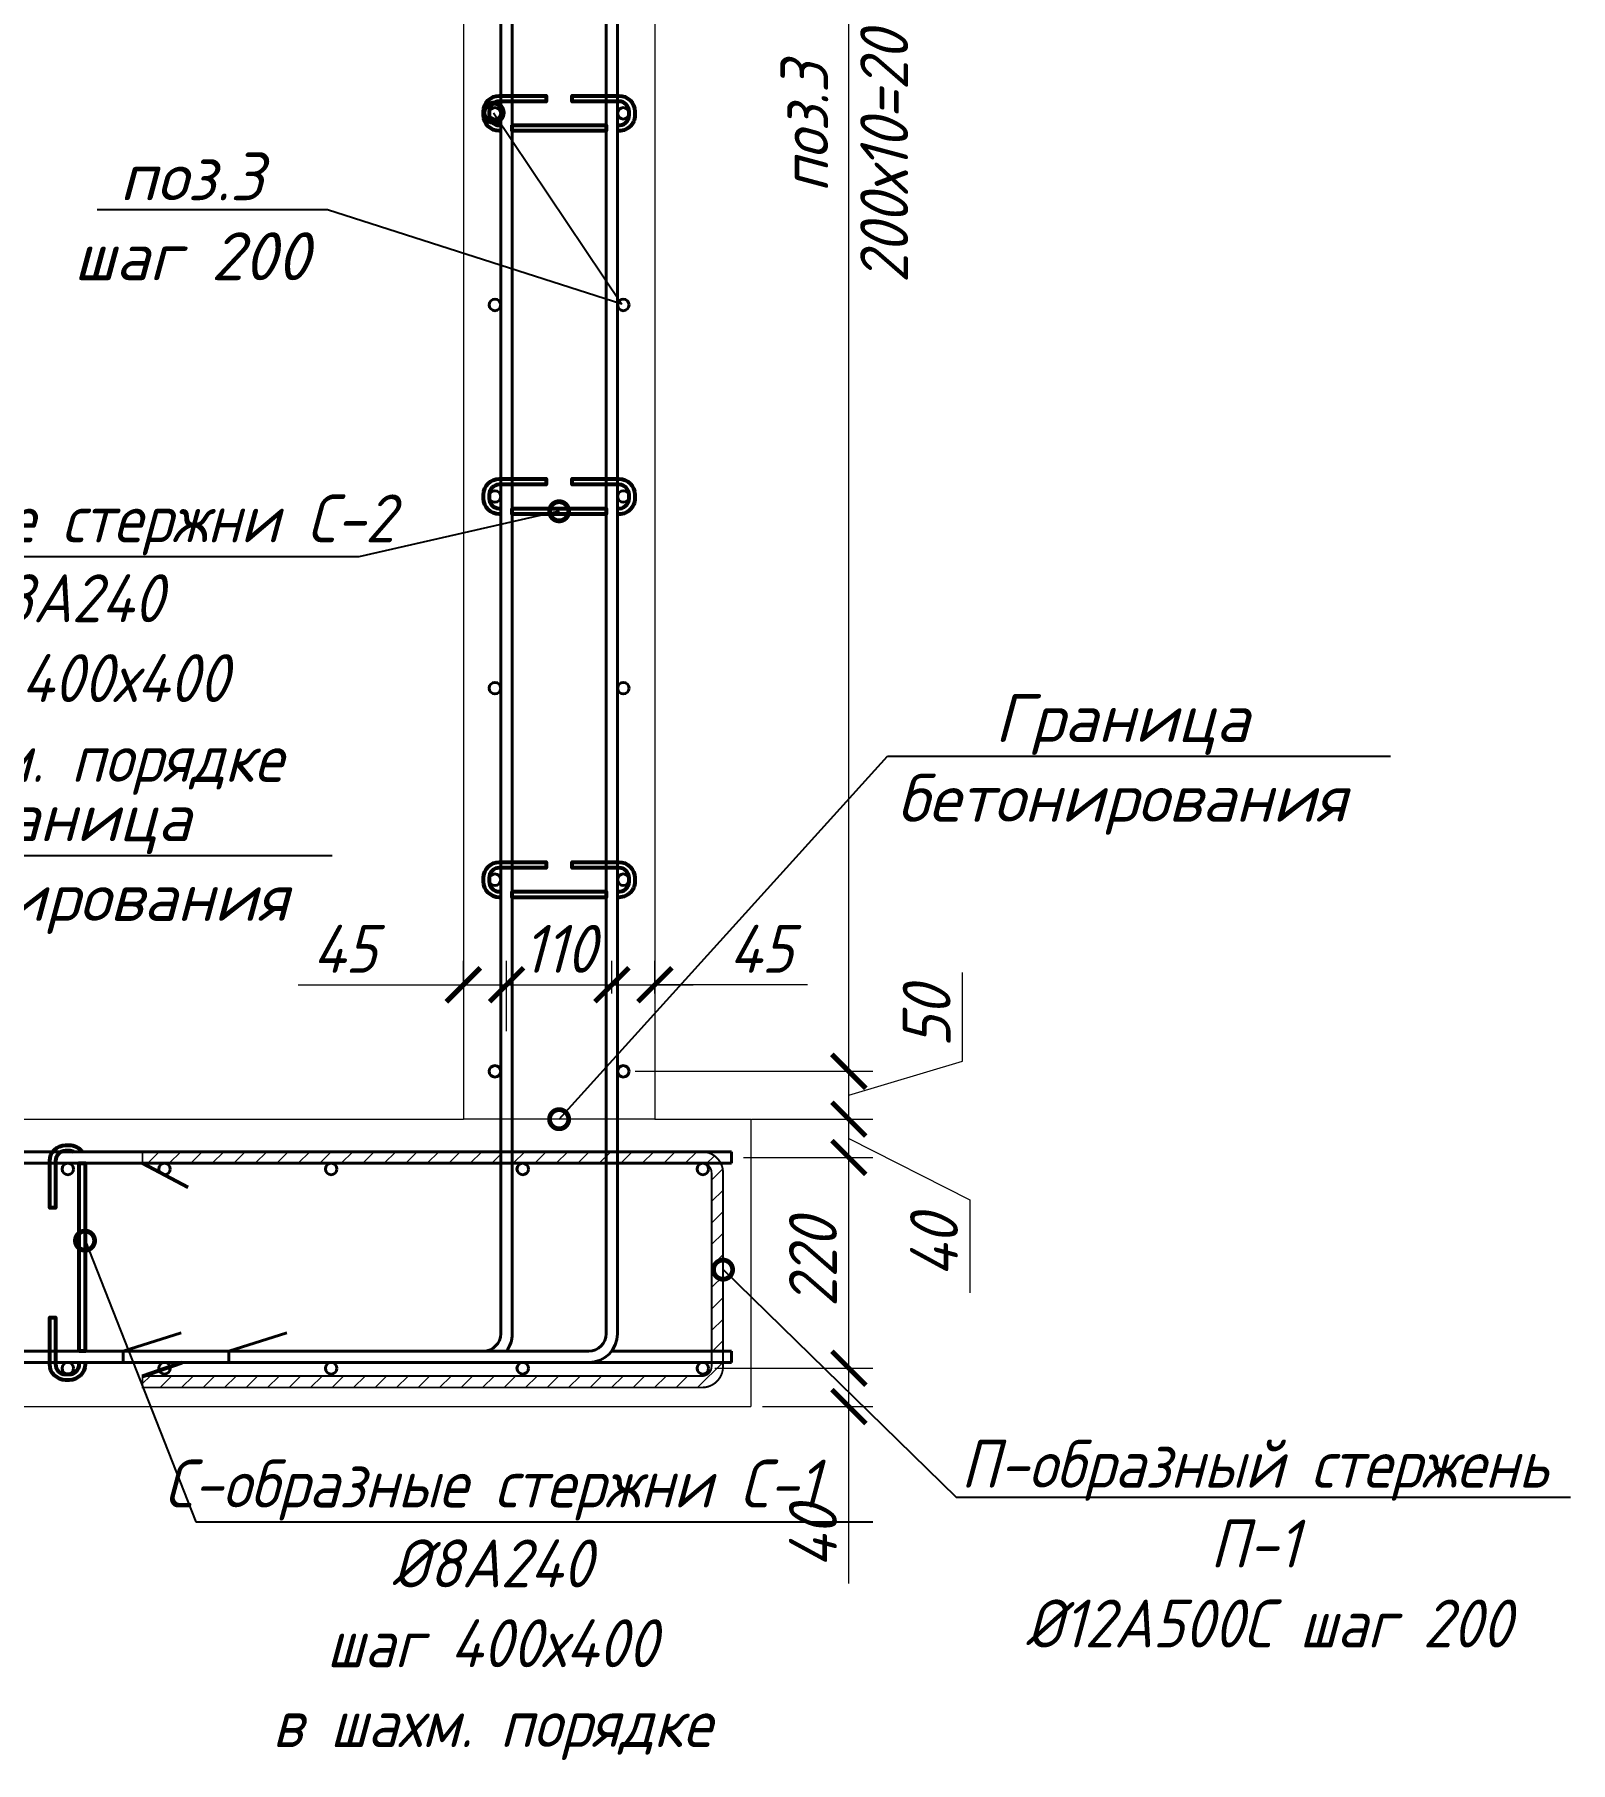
# Model space of a CAD drawing. Header units: millimetres. Extents: x 504091 to 2165846, y 135022 to 442887.
# Drawn here: x 902213 to 903817, y 244893 to 246696 of the extents above; entities that cross this region are included whole.
import ezdxf
from ezdxf import colors
from ezdxf.entities.mleader import LeaderData, LeaderLine
from ezdxf.math import Vec2, Vec3

# ---------------------------------------------------------------- set-up
doc = ezdxf.new("R2010")
doc.units = ezdxf.units.MM
doc.linetypes.add('X-OLP-WSS.OCOG$0$Zig-a-zig-ah', pattern=[0])
doc.layers.get('Defpoints').update_dxf_attribs({"color": 255})
for name, color, linetype, lineweight in [('Арматура 12', 26, 'Continuous', 50), ('КР_Арматура 12', 174, 'Continuous', 40), ('Монолит тонкий', 204, 'Continuous', 9), ('Размер', 7, 'Continuous', 13), ('размеры', 7, 'Continuous', 9), ('Размеры КР', 164, 'Continuous', 9)]:
    doc.layers.add(name, color=color, linetype=linetype, lineweight=lineweight)
doc.styles.add('GOST 2.304_new', font='isocpeur.ttf', dxfattribs={"width": 0.9, "oblique": 15})
doc.dimstyles.new('SPDS 1_20', dxfattribs={"dimscale": 20, "dimtxt": 2.5, "dimasz": 1.77, "dimexe": 1.25, "dimexo": 0.625, "dimtad": 1, "dimdec": 0, "dimrnd": 0.001, "dimtxsty": 'GOST 2.304_new', "dimblk": 'ARCHTICK', "dimcen": 2.5, "dimdle": 2, "dimclrt": 256, "dimadec": 0, "dimazin": 2, "dimtfac": 0.75, "dimtdec": 0, "dimtmove": 1, "dimatfit": 3, "dimfxl": 0, "dimtolj": 1, "dimlwd": 9, "dimlwe": 9, "dimarcsym": 0})

# ---------------------------------------------------------------- blocks, each defined once
blk = doc.blocks.new('_DotSmall')
at = {"color": 0, "linetype": 'ByBlock', "lineweight": 35, "const_width": 0.5}
blk.add_lwpolyline([(-0.0625, 0, 1), (0.0625, 0, 1)], format="xyb", close=True, dxfattribs=at)
blk = doc.blocks.new('_ArchTick')
at = {"color": 0, "linetype": 'ByBlock', "const_width": 0.15}
blk.add_lwpolyline([(-0.5, -0.5), (0.5, 0.5)], dxfattribs=at)
blk = doc.blocks.new('*D1363')
at = {"layer": 'Defpoints', "color": 0, "lineweight": 20, "transparency": 16777216}
for p in [(902910.9, 245304.1), (903063.4, 245304.1), (902960.9, 245264.1)]:
    blk.add_point(p, dxfattribs=at)
at = {"layer": 'Размеры КР', "color": 0, "lineweight": 9, "transparency": 16777216}
for p, q in [((903063.4, 245224.1), (903063.4, 245344.1)), ((902923.4, 245304.1), (903088.4, 245304.1)), ((902973.4, 245264.1), (903088.4, 245264.1)), ((903063.4, 245079.5), (903063.4, 245264.1))]:
    blk.add_line(p, q, dxfattribs=at)
at = {"layer": 'Размеры КР', "color": 0, "lineweight": 9, "transparency": 16777216, "xscale": 35.4, "yscale": 35.4, "zscale": 35.4}
for p, rotation in [((903063.4, 245304.1), 90), ((903063.4, 245264.1), 270)]:
    blk.add_blockref('_ArchTick', p, dxfattribs=dict(at, rotation=rotation))
at = {"layer": 'Размеры КР', "lineweight": 20, "transparency": 16777216, "insert": (903025.9, 245127.9), "char_height": 50, "attachment_point": 5, "rotation": 90, "style": 'GOST 2.304_new'}
blk.add_mtext('\\A1;40', dxfattribs=at)
blk = doc.blocks.new('*D1364')
at = {"layer": 'Defpoints', "color": 0, "lineweight": 20, "transparency": 16777216}
for p in [(902940.9, 245524.1), (903063.4, 245524.1), (902910.9, 245304.1)]:
    blk.add_point(p, dxfattribs=at)
at = {"layer": 'Размеры КР', "color": 0, "lineweight": 9, "transparency": 16777216}
for p, q in [((903063.4, 245264.1), (903063.4, 245564.1)), ((902953.4, 245524.1), (903088.4, 245524.1)), ((902923.4, 245304.1), (903088.4, 245304.1))]:
    blk.add_line(p, q, dxfattribs=at)
at = {"layer": 'Размеры КР', "color": 0, "lineweight": 9, "transparency": 16777216, "xscale": 35.4, "yscale": 35.4, "zscale": 35.4}
for p, rotation in [((903063.4, 245524.1), 90), ((903063.4, 245304.1), 270)]:
    blk.add_blockref('_ArchTick', p, dxfattribs=dict(at, rotation=rotation))
at = {"layer": 'Размеры КР', "lineweight": 20, "transparency": 16777216, "insert": (903025.9, 245414.1), "char_height": 50, "attachment_point": 5, "rotation": 90, "style": 'GOST 2.304_new'}
blk.add_mtext('\\A1;220', dxfattribs=at)
blk = doc.blocks.new('*D1365')
at = {"layer": 'Defpoints', "color": 0, "lineweight": 20, "transparency": 16777216}
for p in [(902949.4, 245564.1), (903063.4, 245564.1), (902940.9, 245524.1)]:
    blk.add_point(p, dxfattribs=at)
at = {"layer": 'Размеры КР', "color": 0, "lineweight": 9, "transparency": 16777216}
for p, q in [((903063.4, 245484.1), (903063.4, 245604.1)), ((902961.9, 245564.1), (903088.4, 245564.1)), ((903063.4, 245544.1), (903189.8, 245479.9)), ((902953.4, 245524.1), (903088.4, 245524.1)), ((903189.8, 245479.9), (903189.8, 245383))]:
    blk.add_line(p, q, dxfattribs=at)
at = {"layer": 'Размеры КР', "color": 0, "lineweight": 9, "transparency": 16777216, "xscale": 35.4, "yscale": 35.4, "zscale": 35.4}
for p, rotation in [((903063.4, 245564.1), 90), ((903063.4, 245524.1), 270)]:
    blk.add_blockref('_ArchTick', p, dxfattribs=dict(at, rotation=rotation))
at = {"layer": 'Размеры КР', "lineweight": 20, "transparency": 16777216, "insert": (903152.3, 245431.5), "char_height": 50, "attachment_point": 5, "rotation": 90, "style": 'GOST 2.304_new'}
blk.add_mtext('\\A1;40', dxfattribs=at)
blk = doc.blocks.new('*D1366')
at = {"layer": 'Defpoints', "color": 0, "lineweight": 20, "transparency": 16777216}
for p in [(902827.9, 245614.1), (903063.4, 245614.1), (902960.9, 245564.1)]:
    blk.add_point(p, dxfattribs=at)
at = {"layer": 'Размеры КР', "color": 0, "lineweight": 9, "transparency": 16777216}
for p, q in [((903182.1, 245624.7), (903182.1, 245717.1)), ((903063.4, 245524.1), (903063.4, 245654.1)), ((902840.4, 245614.1), (903088.4, 245614.1)), ((903063.4, 245589.1), (903182.1, 245624.7)), ((902973.4, 245564.1), (903088.4, 245564.1))]:
    blk.add_line(p, q, dxfattribs=at)
at = {"layer": 'Размеры КР', "color": 0, "lineweight": 9, "transparency": 16777216, "xscale": 35.4, "yscale": 35.4, "zscale": 35.4}
for p, rotation in [((903063.4, 245614.1), 90), ((903063.4, 245564.1), 270)]:
    blk.add_blockref('_ArchTick', p, dxfattribs=dict(at, rotation=rotation))
at = {"layer": 'Размеры КР', "lineweight": 20, "transparency": 16777216, "insert": (903144.6, 245670.9), "char_height": 50, "attachment_point": 5, "rotation": 90, "style": 'GOST 2.304_new'}
blk.add_mtext('\\A1;50', dxfattribs=at)
blk = doc.blocks.new('*D1367')
at = {"layer": 'Defpoints', "color": 0, "lineweight": 20, "transparency": 16777216}
for p in [(902827.9, 247614.1), (903063.4, 247614.1), (902827.9, 245614.1)]:
    blk.add_point(p, dxfattribs=at)
at = {"layer": 'Размеры КР', "color": 0, "lineweight": 9, "transparency": 16777216}
for p, q in [((903063.4, 245574.1), (903063.4, 247654.1)), ((902840.4, 247614.1), (903088.4, 247614.1)), ((902840.4, 245614.1), (903088.4, 245614.1))]:
    blk.add_line(p, q, dxfattribs=at)
at = {"layer": 'Размеры КР', "color": 0, "lineweight": 9, "transparency": 16777216, "xscale": 35.4, "yscale": 35.4, "zscale": 35.4}
for p, rotation in [((903063.4, 247614.1), 90), ((903063.4, 245614.1), 270)]:
    blk.add_blockref('_ArchTick', p, dxfattribs=dict(at, rotation=rotation))
at = {"layer": 'Размеры КР', "lineweight": 20, "transparency": 16777216, "insert": (903058.6, 246599.1), "char_height": 50, "attachment_point": 5, "rotation": 90, "style": 'GOST 2.304_new'}
blk.add_mtext('\\A1;поз.3\\P200х10=2000', dxfattribs=at)
blk = doc.blocks.new('*D1370')
at = {"layer": 'Defpoints', "color": 0, "lineweight": 20, "transparency": 16777216}
for p in [(902706, 245704.4), (902660.9, 245688.5), (902706, 245643.4)]:
    blk.add_point(p, dxfattribs=at)
at = {"layer": 'Размеры КР', "color": 0, "lineweight": 9, "transparency": 16777216}
for p, q in [((902660.9, 245701), (902660.9, 245729.4)), ((902706, 245655.9), (902706, 245729.4)), ((902488.5, 245704.4), (902660.9, 245704.4)), ((902620.9, 245704.4), (902746, 245704.4))]:
    blk.add_line(p, q, dxfattribs=at)
at = {"layer": 'Размеры КР', "color": 0, "lineweight": 9, "transparency": 16777216, "xscale": 35.4, "yscale": 35.4, "zscale": 35.4, "rotation": 180}
blk.add_blockref('_ArchTick', (902660.9, 245704.4), dxfattribs=at)
at = {"layer": 'Размеры КР', "color": 0, "lineweight": 9, "transparency": 16777216, "xscale": 35.4, "yscale": 35.4, "zscale": 35.4}
blk.add_blockref('_ArchTick', (902706, 245704.4), dxfattribs=at)
at = {"layer": 'Размеры КР', "lineweight": 20, "transparency": 16777216, "insert": (902537, 245741.9), "char_height": 50, "attachment_point": 5, "style": 'GOST 2.304_new'}
blk.add_mtext('\\A1;45', dxfattribs=at)
blk = doc.blocks.new('*D1371')
at = {"layer": 'Defpoints', "color": 0, "lineweight": 20, "transparency": 16777216}
for p in [(902816, 245704.4), (902816, 245682.7), (902706, 245643.4)]:
    blk.add_point(p, dxfattribs=at)
at = {"layer": 'Размеры КР', "color": 0, "lineweight": 9, "transparency": 16777216}
for p, q in [((902706, 245655.9), (902706, 245729.4)), ((902816, 245695.2), (902816, 245729.4)), ((902666, 245704.4), (902856, 245704.4))]:
    blk.add_line(p, q, dxfattribs=at)
at = {"layer": 'Размеры КР', "color": 0, "lineweight": 9, "transparency": 16777216, "xscale": 35.4, "yscale": 35.4, "zscale": 35.4, "rotation": 180}
blk.add_blockref('_ArchTick', (902706, 245704.4), dxfattribs=at)
at = {"layer": 'Размеры КР', "color": 0, "lineweight": 9, "transparency": 16777216, "xscale": 35.4, "yscale": 35.4, "zscale": 35.4}
blk.add_blockref('_ArchTick', (902816, 245704.4), dxfattribs=at)
at = {"layer": 'Размеры КР', "lineweight": 20, "transparency": 16777216, "insert": (902761, 245741.9), "char_height": 50, "attachment_point": 5, "style": 'GOST 2.304_new'}
blk.add_mtext('\\A1;110', dxfattribs=at)
blk = doc.blocks.new('*D1372')
at = {"layer": 'Defpoints', "color": 0, "lineweight": 20, "transparency": 16777216}
for p in [(902860.9, 245704.4), (902816, 245682.7), (902860.9, 245682.7)]:
    blk.add_point(p, dxfattribs=at)
at = {"layer": 'Размеры КР', "color": 0, "lineweight": 9, "transparency": 16777216}
for p, q in [((902816, 245695.2), (902816, 245729.4)), ((902860.9, 245695.2), (902860.9, 245729.4)), ((902776, 245704.4), (902900.9, 245704.4)), ((903020.1, 245704.4), (902860.9, 245704.4))]:
    blk.add_line(p, q, dxfattribs=at)
at = {"layer": 'Размеры КР', "color": 0, "lineweight": 9, "transparency": 16777216, "xscale": 35.4, "yscale": 35.4, "zscale": 35.4, "rotation": 180}
blk.add_blockref('_ArchTick', (902816, 245704.4), dxfattribs=at)
at = {"layer": 'Размеры КР', "color": 0, "lineweight": 9, "transparency": 16777216, "xscale": 35.4, "yscale": 35.4, "zscale": 35.4}
blk.add_blockref('_ArchTick', (902860.9, 245704.4), dxfattribs=at)
at = {"layer": 'Размеры КР', "lineweight": 20, "transparency": 16777216, "insert": (902971.7, 245741.9), "char_height": 50, "attachment_point": 5, "style": 'GOST 2.304_new'}
blk.add_mtext('\\A1;45', dxfattribs=at)

msp = doc.modelspace()

# ---------------------------------------------------------------- hatches: boundary and pattern name
at = {"layer": 'Размер', "lineweight": 13, "transparency": 33554687}
h = msp.add_hatch(dxfattribs=at)
h.set_pattern_fill('ANSI31', color=256, scale=5)
h.set_pattern_definition([(45, (-176911.448, -421553.468), (-11.22532015, 11.22532015), [])])
edge = h.paths.add_edge_path()
edge.add_line((902738.6834, 245530.0665), (902910.1478, 245530.0665))
edge.add_arc((902910.1478, 245508.1665), 21.9, 360, 450, ccw=False)
edge.add_line((902932.0478, 245508.1665), (902932.0478, 245305.8988))
edge.add_arc((902910.1478, 245305.8988), 21.9, 270, 360, ccw=False)
edge.add_line((902910.1478, 245283.9988), (902325.9457, 245283.9988))
edge.add_line((902325.9457, 245283.9988), (902325.9457, 245295.9988))
edge.add_line((902325.9457, 245295.9988), (902910.1478, 245295.9988))
edge.add_arc((902910.1478, 245305.8988), 9.9, 270, 360)
edge.add_line((902920.0478, 245305.8988), (902920.0478, 245508.1665))
edge.add_arc((902910.1478, 245508.1665), 9.9, 360, 450)
edge.add_line((902910.1478, 245518.0665), (902741.7609, 245518.0665))
edge.add_line((902735.7609, 245518.0665), (902325.9457, 245518.0665))
edge.add_line((902325.9457, 245518.0665), (902325.9457, 245530.0665))
edge.add_line((902325.9457, 245530.0665), (902729.5228, 245530.0665))

# ---------------------------------------------------------------- linework, layer by layer
at = {"layer": 'Арматура 12', "lineweight": 53, "ltscale": 20}
for p, q in [((902325.9457, 245518.0665), (902373.3719, 245493.2799)), ((902325.9457, 245295.9988), (902366.859, 245310.0665))]:
    msp.add_line(p, q, dxfattribs=at)
for points in [[(902699.907, 246595.6541), (902698.407, 246595.6541, -0.414213562), (902681.907, 246612.1541), (902681.907, 246615.9994, -0.414213562), (902698.407, 246632.4994), (902747.3369, 246632.4994), (902747.3369, 246626.4994), (902698.407, 246626.4994, 0.414213562), (902687.907, 246615.9994), (902687.907, 246612.1541, 0.414213562), (902698.407, 246601.6541), (902699.907, 246601.6541)], [(902821.907, 246601.7597, 0.460305877), (902833.907, 246612.1541), (902833.907, 246615.9994, 0.414213562), (902823.407, 246626.4994), (902774.4914, 246626.4994), (902774.4914, 246632.4994), (902823.407, 246632.4994, -0.414213562), (902839.907, 246615.9994), (902839.907, 246612.1541, -0.441038441), (902821.907, 246595.7053, -0.242110317)], [(902699.907, 246195.6541), (902698.407, 246195.6541, -0.414213562), (902681.907, 246212.1541), (902681.907, 246215.9994, -0.414213562), (902698.407, 246232.4994), (902747.3369, 246232.4994), (902747.3369, 246226.4994), (902698.407, 246226.4994, 0.414213562), (902687.907, 246215.9994), (902687.907, 246212.1541, 0.414213562), (902698.407, 246201.6541), (902699.907, 246201.6541)], [(902821.907, 246201.7597, 0.460305877), (902833.907, 246212.1541), (902833.907, 246215.9994, 0.414213562), (902823.407, 246226.4994), (902774.4914, 246226.4994), (902774.4914, 246232.4994), (902823.407, 246232.4994, -0.414213562), (902839.907, 246215.9994), (902839.907, 246212.1541, -0.441038441), (902821.907, 246195.7053, -0.242110317)], [(902699.907, 245795.6541), (902698.407, 245795.6541, -0.414213562), (902681.907, 245812.1541), (902681.907, 245815.9994, -0.414213562), (902698.407, 245832.4994), (902747.3369, 245832.4994), (902747.3369, 245826.4994), (902698.407, 245826.4994, 0.414213562), (902687.907, 245815.9994), (902687.907, 245812.1541, 0.414213562), (902698.407, 245801.6541), (902699.907, 245801.6541)], [(902821.907, 245801.7597, 0.460305877), (902833.907, 245812.1541), (902833.907, 245815.9994, 0.414213562), (902823.407, 245826.4994), (902774.4914, 245826.4994), (902774.4914, 245832.4994), (902823.407, 245832.4994, -0.414213562), (902839.907, 245815.9994), (902839.907, 245812.1541, -0.441038441), (902821.907, 245795.7053, -0.242110317)], [(902253.7256, 245530.0665, 0.106610568), (902249.4133, 245530.9704), (902245.568, 245530.9704, 0.414213562), (902235.068, 245520.4704), (902235.068, 245471.5548), (902229.068, 245471.5548), (902229.068, 245520.4704, -0.414213562), (902245.568, 245536.9704), (902249.4133, 245536.9704, -0.242110317), (902262.847, 245530.0665, -0.242110317)], [(902265.9133, 245310.0665), (902265.9133, 245308.3104, -0.414213562), (902249.4133, 245291.8104), (902245.568, 245291.8104, -0.414213562), (902229.068, 245308.3104), (902229.068, 245357.2403), (902235.068, 245357.2403), (902235.068, 245308.3104, 0.414213562), (902245.568, 245297.8104), (902249.4133, 245297.8104, 0.414213562), (902259.9133, 245308.3104), (902259.9133, 245310.0665)]]:
    msp.add_lwpolyline(points, format="xyb", dxfattribs=at)
for points in [[(902711.907, 246601.6541), (902809.907, 246601.6541), (902809.907, 246595.6541), (902711.907, 246595.6541)], [(902711.907, 246201.6541), (902809.907, 246201.6541), (902809.907, 246195.6541), (902711.907, 246195.6541)], [(902711.907, 245801.6541), (902809.907, 245801.6541), (902809.907, 245795.6541), (902711.907, 245795.6541)], [(902259.9133, 245322.0665), (902259.9133, 245518.0665), (902265.9133, 245518.0665), (902265.9133, 245322.0665)]]:
    msp.add_lwpolyline(points, close=True, dxfattribs=at)
at = {"layer": 'Арматура 12', "lineweight": 53, "ltscale": 20, "const_width": 2}
msp.add_lwpolyline([(902729.5228, 245530.0665), (902910.1478, 245530.0665, -0.414213562), (902932.0478, 245508.1665), (902932.0478, 245305.8988, -0.414213562), (902910.1478, 245283.9988), (902325.9457, 245283.9988), (902325.9457, 245295.9988), (902910.1478, 245295.9988, 0.414213562), (902920.0478, 245305.8988), (902920.0478, 245508.1665, 0.414213562), (902910.1478, 245518.0665), (902735.7609, 245518.0665)], format="xyb", dxfattribs=at)
msp.add_lwpolyline([(902735.7609, 245518.0665), (902325.9457, 245518.0665), (902325.9457, 245530.0665), (902729.5228, 245530.0665)], dxfattribs=at)
at = {"layer": 'КР_Арматура 12', "ltscale": 12}
for p, q in [((902940.9225, 245530.0665), (901641.907, 245530.0665)), ((902940.9225, 245530.0665), (902940.9225, 245518.0665)), ((902940.9225, 245518.0665), (901641.907, 245518.0665)), ((902741.7609, 245518.0665), (902910.9259, 245518.0665)), ((902305.907, 245322.0665), (902366.465, 245341.1991)), ((902415.907, 245322.0665), (902476.465, 245341.1991)), ((902705.907, 245322.0665), (901659.201, 245322.0665)), ((902791.907, 245322.0665), (902705.907, 245322.0665)), ((902940.9225, 245322.0665), (902815.907, 245322.0665)), ((902940.9225, 245322.0665), (902940.9225, 245310.0665)), ((902940.9225, 245310.0665), (900630.068, 245310.0665))]:
    msp.add_line(p, q, dxfattribs=at)
for points in [[(902705.907, 245322.0665, 0.16227766), (902711.907, 245340.0665), (902711.907, 247898.087, 0.414213562), (902679.907, 247930.087), (902217.7615, 247930.087)], [(902681.907, 245322.0665, 0.414213562), (902699.907, 245340.0665), (902699.907, 247898.087, 0.414213562), (902679.907, 247918.087), (902217.7615, 247918.087)], [(902791.907, 245310.0665, 0.414213562), (902821.907, 245340.0665), (902821.907, 247898.087, 0.414213562), (902789.907, 247930.087), (902327.7615, 247930.087)], [(902791.907, 245322.0665, 0.414213562), (902809.907, 245340.0665), (902809.907, 247898.087, 0.414213562), (902789.907, 247918.087), (902327.7615, 247918.087)]]:
    msp.add_lwpolyline(points, format="xyb", dxfattribs=at)
for points in [[(902305.907, 245322.0665), (902305.907, 245310.0665)], [(902415.907, 245322.0665), (902415.907, 245310.0665)]]:
    msp.add_lwpolyline(points, dxfattribs=at)
for centre in [(902693.907, 246614.0767), (902827.907, 246614.0767), (902693.907, 246414.0767), (902827.907, 246414.0767), (902693.907, 246214.0767), (902827.907, 246214.0767), (902693.907, 246014.0767), (902827.907, 246014.0767), (902693.907, 245814.0767), (902827.907, 245814.0767), (902693.907, 245614.0767), (902827.907, 245614.0767), (902247.907, 245512.0665), (902348.9225, 245512.0665), (902522.9219, 245512.0665), (902722.9219, 245512.0665), (902910.9225, 245512.0665), (902247.907, 245304.0665), (902348.9225, 245304.0665), (902522.9219, 245304.0665), (902722.9219, 245304.0665), (902910.9225, 245304.0665)]:
    msp.add_circle(centre, 6, dxfattribs=at)
at = {"layer": 'Монолит тонкий', "lineweight": 15, "ltscale": 100}
for p, q in [((902660.907, 247764.0767), (902660.907, 245564.0767)), ((902860.907, 247764.0767), (902860.907, 245564.0767)), ((901680.907, 245564.0767), (902660.907, 245564.0767)), ((902860.907, 245564.0767), (902960.9225, 245564.0767)), ((902960.9225, 245564.0767), (902960.9225, 245264.0767)), ((899680.907, 245264.0767), (902960.9225, 245264.0767))]:
    msp.add_line(p, q, dxfattribs=at)
at = {"layer": 'размеры', "linetype": 'X-OLP-WSS.OCOG$0$Zig-a-zig-ah', "ltscale": 0.005}
msp.add_line((902860.907, 245564.0767), (902660.907, 245564.0767), dxfattribs=at)

# ---------------------------------------------------------------- dimensions: what is measured, and where the dimension line sits
at = {"layer": 'Размеры КР', "lineweight": 20}
dim = msp.add_linear_dim(base=(903063.3706, 247614.0767), p1=(902827.907, 245614.0767), p2=(902827.907, 247614.0767), angle=90, text='поз.3\\P200х10=<>', dimstyle='SPDS 1_20', dxfattribs=at)
dim.commit()
dim.dimension.update_dxf_attribs({"geometry": '*D1367', "text_midpoint": (903137.7453, 246599.1456), "dimtype": 160})
for base, p1, p2, picture, middle in [((902705.962, 245704.3645), (902660.907, 245688.4889), (902705.962, 245643.3545), '*D1370', (902536.9882, 245710.7954)), ((902860.907, 245704.3645), (902815.983, 245682.7012), (902860.907, 245682.7012), '*D1372', (902971.6946, 245708.8033))]:
    dim = msp.add_linear_dim(base=base, p1=p1, p2=p2, dimstyle='SPDS 1_20', dxfattribs=at)
    dim.commit()
    dim.dimension.update_dxf_attribs({"geometry": picture, "text_midpoint": middle, "dimtype": 160})
dim = msp.add_linear_dim(base=(902815.983, 245704.3645), p1=(902705.962, 245643.3545), p2=(902815.983, 245682.7012), dimstyle='SPDS 1_20', dxfattribs=at)
dim.commit()
dim.dimension.update_dxf_attribs({"geometry": '*D1371', "text_midpoint": (902760.9725, 245741.8645)})
for base, p1, p2, picture, middle in [((903063.3706, 245614.0767), (902960.9225, 245564.0767), (902827.907, 245614.0767), '*D1366', (903144.6206, 245637.2017)), ((903063.3706, 245524.0665), (902910.9225, 245304.0665), (902940.9225, 245524.0665), '*D1364', (903025.8706, 245414.0665))]:
    dim = msp.add_linear_dim(base=base, p1=p1, p2=p2, angle=90, dimstyle='SPDS 1_20', dxfattribs=at)
    dim.commit()
    dim.dimension.update_dxf_attribs({"geometry": picture, "text_midpoint": middle})
for base, p1, p2, picture, middle in [((903063.3706, 245564.0767), (902940.9225, 245524.0665), (902949.3517, 245564.0767), '*D1365', (903189.7917, 245467.4367)), ((903063.3706, 245304.0665), (902960.9225, 245264.0767), (902910.9225, 245304.0665), '*D1363', (903079.9779, 245127.9112))]:
    dim = msp.add_linear_dim(base=base, p1=p1, p2=p2, angle=90, dimstyle='SPDS 1_20', dxfattribs=at)
    dim.commit()
    dim.dimension.update_dxf_attribs({"geometry": picture, "text_midpoint": middle, "dimtype": 160})

# ---------------------------------------------------------------- leaders
at = {"layer": 'Размер', "ltscale": 20}
ml = msp.add_multileader_mtext('Standard', dxfattribs=at)
ml.set_content('\\A1;{\\W1;поз.3\\Pшаг 200}', color=256, style='GOST 2.304_new')
ml.set_leader_properties()
ml.set_arrow_properties(name='DOTSMALL')
ml.build(insert=Vec2(0, 0))
ml.multileader.update_dxf_attribs({"text_left_attachment_type": 6, "text_right_attachment_type": 6, "dogleg_length": 4, "arrow_head_size": 40})
ctx = ml.context
ctx.base_point, ctx.char_height, ctx.arrow_head_size, ctx.landing_gap_size, ctx.plane_origin = Vec3(902243.245, 246513.2538), 50, 40, 0, Vec3(857446.1845, 537197.5957)
ctx.left_attachment, ctx.right_attachment, ctx.text_align_type = 6, 6, 1
notes = []
notes.append((ctx, [(0, (1, 1, 0), (902519.0207, 246513.2538), (-1, 0), 8, [(0, [(902692.5081, 246614.7188), (902826.5081, 246414.7188)], 0, [])])]))
ctx.mtext.insert, ctx.mtext.rotation, ctx.mtext.width, ctx.mtext.alignment, ctx.mtext.flow_direction = Vec3(902377.1329, 246573.2538), 6.283185307, 511.854399, 2, 5
ml = msp.add_multileader_mtext('Standard', dxfattribs=at)
ml.set_content('\\A1;С-образные стержни С-2 %%C8А240\\Pшаг 400х400\\Pв шахм. порядке ', color=256, style='GOST 2.304_new')
ml.set_leader_properties()
ml.set_arrow_properties(name='DOTSMALL')
ml.build(insert=Vec2(0, 0))
ml.multileader.update_dxf_attribs({"text_left_attachment_type": 6, "text_right_attachment_type": 6, "arrow_head_size": 40})
ctx = ml.context
ctx.base_point, ctx.char_height, ctx.arrow_head_size, ctx.landing_gap_size, ctx.plane_origin = Vec3(901941.8745, 246151.2454), 50, 40, 0, Vec3(899716.805, 276105.6161)
ctx.left_attachment, ctx.right_attachment, ctx.text_align_type = 6, 6, 1
notes.append((ctx, [(0, (1, 1, 0), (902551.7592, 246151.2454), (-1, 0), 8, [(1, [(902760.9226, 246198.6584)], 0, [])])]))
ctx.mtext.insert, ctx.mtext.rotation, ctx.mtext.width, ctx.mtext.alignment, ctx.mtext.flow_direction = Vec3(902242.8169, 246216.2454), 6.283185307, 691.770084, 2, 5
ml = msp.add_multileader_mtext('Standard', dxfattribs=at)
ml.set_content('\\A1;{\\W1;Граница бетонирования}', color=256, style='GOST 2.304_new')
ml.set_leader_properties()
ml.set_arrow_properties(name='DOTSMALL')
ml.build(insert=Vec2(0, 0))
ml.multileader.update_dxf_attribs({"text_left_attachment_type": 6, "text_right_attachment_type": 6, "dogleg_length": 4, "arrow_head_size": 40})
ctx = ml.context
ctx.base_point, ctx.char_height, ctx.arrow_head_size, ctx.landing_gap_size, ctx.plane_origin = Vec3(903111.8252, 245942.9146), 50, 40, 0, Vec3(858409.7907, 536694.6443)
ctx.left_attachment, ctx.right_attachment, ctx.text_align_type = 6, 6, 1
notes.append((ctx, [(1, (1, 1, 0), (903103.8252, 245942.9146), (1, 0), 8, [(0, [(902760.907, 245564.0767)], 0, [])])]))
ctx.mtext.insert, ctx.mtext.rotation, ctx.mtext.width, ctx.mtext.alignment, ctx.mtext.flow_direction = Vec3(903348.5239, 246007.9146), 6.283185307, 511.854399, 2, 5
ml = msp.add_multileader_mtext('Standard', dxfattribs=at)
ml.set_content('\\A1;{\\W1;Граница бетонирования}', color=256, style='GOST 2.304_new')
ml.set_leader_properties()
ml.set_arrow_properties(name='DOTSMALL')
ml.build(insert=Vec2(0, 0))
ml.multileader.update_dxf_attribs({"text_left_attachment_type": 6, "text_right_attachment_type": 6, "dogleg_length": 4, "arrow_head_size": 40})
ctx = ml.context
ctx.base_point, ctx.char_height, ctx.arrow_head_size, ctx.landing_gap_size, ctx.plane_origin = Vec3(902006.8252, 245839.3996), 50, 40, 0, Vec3(857304.7907, 536563.2843)
ctx.left_attachment, ctx.right_attachment, ctx.text_align_type = 6, 6, 1
notes.append((ctx, [(1, (1, 1, 0), (901998.8252, 245839.3996), (1, 0), 8, [(0, [(901609.5026, 245564.0767)], 0, [])])]))
ctx.mtext.insert, ctx.mtext.rotation, ctx.mtext.width, ctx.mtext.alignment, ctx.mtext.flow_direction = Vec3(902243.5239, 245904.3996), 6.283185307, 511.854399, 2, 5
ml = msp.add_multileader_mtext('Standard', dxfattribs=at)
ml.set_content('\\A1;С-образные стержни С-1 %%C8А240\\Pшаг 400х400\\Pв шахм. порядке ', color=256, style='GOST 2.304_new')
ml.set_leader_properties()
ml.set_arrow_properties(name='DOTSMALL')
ml.build(insert=Vec2(0, 0))
ml.multileader.update_dxf_attribs({"text_left_attachment_type": 6, "text_right_attachment_type": 6, "arrow_head_size": 40})
ctx = ml.context
ctx.base_point, ctx.char_height, ctx.arrow_head_size, ctx.landing_gap_size, ctx.plane_origin = Vec3(902389.6368, 245143.7385), 50, 40, 0, Vec3(900109.066, 275113.9552)
ctx.left_attachment, ctx.right_attachment, ctx.text_align_type = 6, 6, 1
notes.append((ctx, [(1, (1, 1, 0), (902381.6368, 245143.7385), (1, 0), 8, [(1, [(902265.9133, 245437.2985)], 0, [])])]))
ctx.mtext.insert, ctx.mtext.rotation, ctx.mtext.width, ctx.mtext.alignment, ctx.mtext.flow_direction = Vec3(902690.5791, 245208.7385), 6.283185307, 691.770084, 2, 5
ml = msp.add_multileader_mtext('Standard', dxfattribs=at)
ml.set_content('\\A1;П-образный стержень П-1\\P %%C12А500С шаг 200', color=256, style='GOST 2.304_new')
ml.set_leader_properties()
ml.set_arrow_properties(name='DOTSMALL')
ml.build(insert=Vec2(0, 0))
ml.multileader.update_dxf_attribs({"text_left_attachment_type": 6, "text_right_attachment_type": 6, "arrow_head_size": 40})
ctx = ml.context
ctx.base_point, ctx.char_height, ctx.arrow_head_size, ctx.landing_gap_size, ctx.plane_origin = Vec3(903183.483, 245169.3652), 50, 40, 0, Vec3(901246.1973, 274852.1515)
ctx.left_attachment, ctx.right_attachment, ctx.text_align_type = 6, 6, 1
notes.append((ctx, [(1, (1, 1, 0), (903175.483, 245169.3652), (1, 0), 8, [(1, [(902932.0478, 245407.0326)], 0, [])])]))
ctx.mtext.insert, ctx.mtext.rotation, ctx.mtext.width, ctx.mtext.alignment, ctx.mtext.flow_direction = Vec3(903486.9766, 245229.3652), 6.283185307, 627.027399, 2, 5
for ctx, leaders in notes:
    for number, flags, end, landing, length, lines in leaders:
        leader = LeaderData()
        leader.index, (leader.has_last_leader_line, leader.has_dogleg_vector, leader.attachment_direction) = number, flags
        leader.last_leader_point, leader.dogleg_vector, leader.dogleg_length = Vec3(end), Vec3(landing), length
        for number, points, colour, breaks in lines:
            line = LeaderLine()
            line.index, line.vertices, line.color, line.breaks = number, Vec3.list(points), colors.encode_raw_color(colour), breaks
            leader.lines.append(line)
        ctx.leaders.append(leader)

doc.saveas('drawing.dxf')
